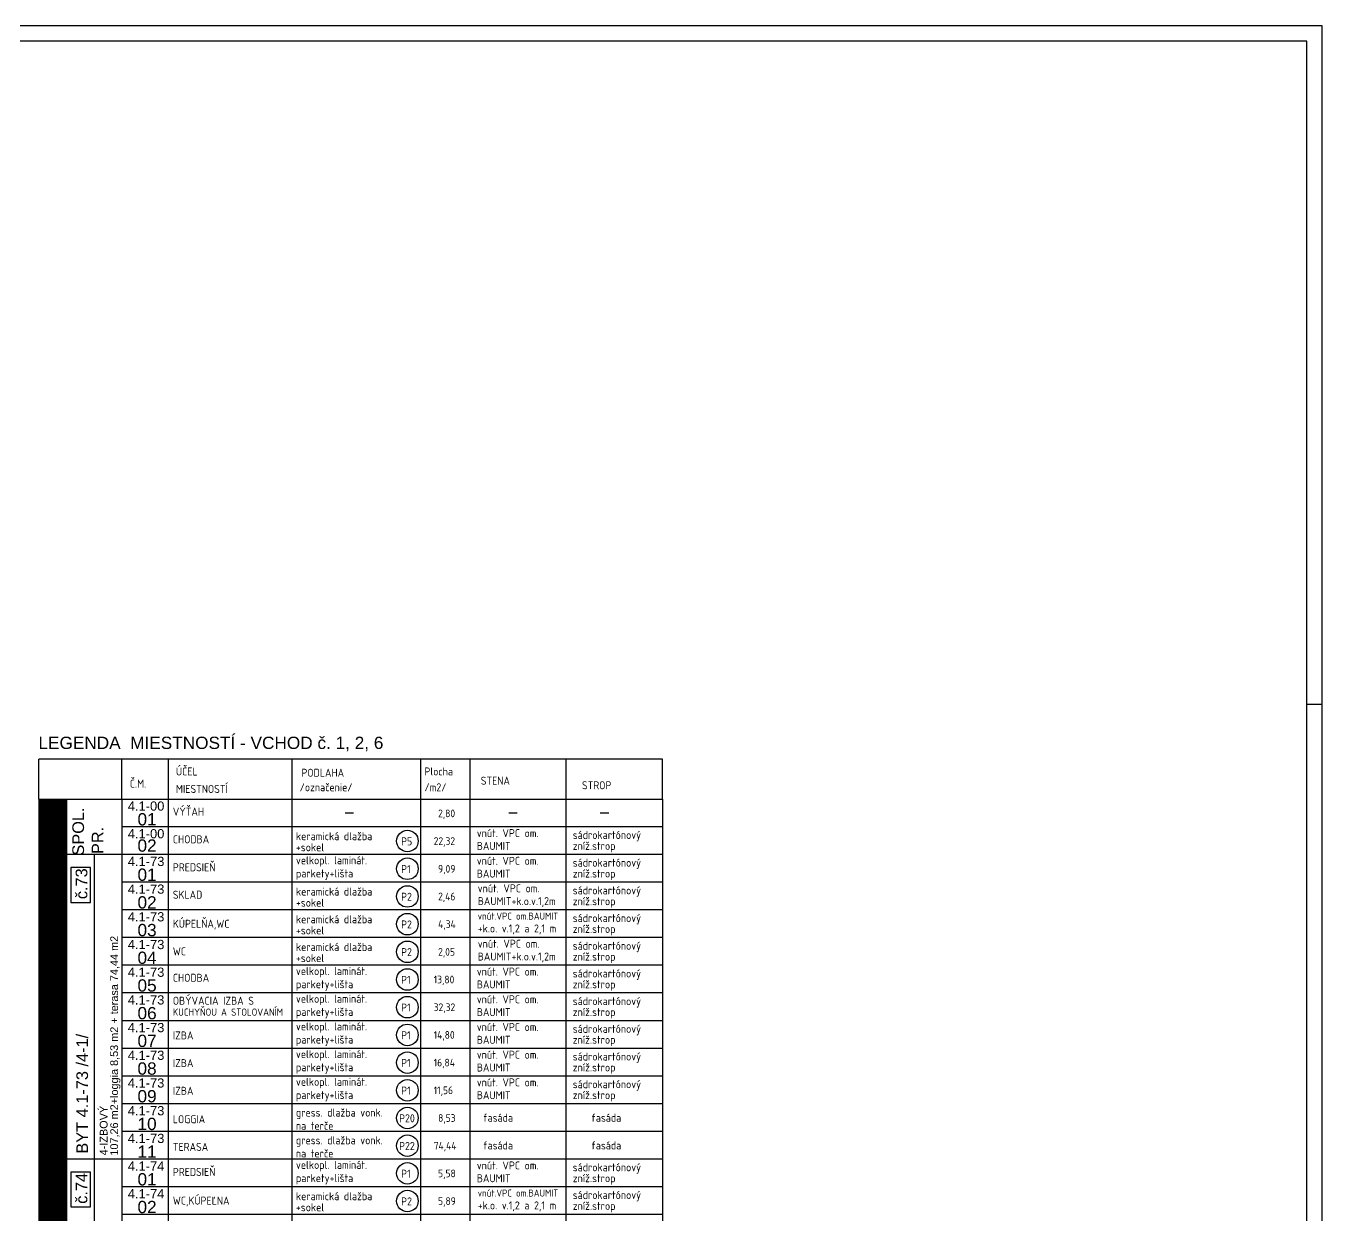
# Model space of a CAD drawing. Extents: x 4511820 to 5180432, y -1526536 to -944957.
# Drawn here: x 5043978 to 5065037, y -1065843 to -1046520 of the extents above; entities that cross this region are included whole.
import ezdxf

# ---------------------------------------------------------------- set-up
doc = ezdxf.new("R2010")
doc.units = 0
doc.header["$MEASUREMENT"] = 0
for name, color, linetype in [('MÚRY', 1, 'CONTINUOUS'), ('TENKÁ', 7, 'CONTINUOUS'), ('ŠRAFY', 82, 'CONTINUOUS')]:
    doc.layers.add(name, color=color, linetype=linetype)
doc.styles.add('ARIAL', font='arial.ttf')
doc.styles.add('Style-Arial', font='arial.ttf')
doc.styles.add('STYLE1', font='isocp.shx')

msp = doc.modelspace()

# ---------------------------------------------------------------- hatches: boundary and pattern name
at = {"layer": 'ŠRAFY'}
h = msp.add_hatch(dxfattribs=at)
h.set_pattern_fill('ANSI31', color=132, scale=150)
h.paths.add_polyline_path([(5044187, -1059083.98), (5044187, -1074833.98), (5044637, -1074833.98), (5044637, -1069883.98), (5044637, -1064933.98), (5044637, -1059983.98), (5044637, -1059083.98)])
h.paths.add_polyline_path([(5044281.769, -1068402.055), (5044281.769, -1066970.575), (5044573.379, -1066970.575), (5044573.379, -1068402.055)], flags=24)

# ---------------------------------------------------------------- linework, layer by layer
at = {"layer": 'MÚRY', "ltscale": 0.25}
for p, q in [((5054319.714, -1058433.98), (5044187, -1058433.98)), ((5044187, -1059083.98), (5044187, -1058433.98)), ((5045537, -1059083.98), (5045537, -1058433.98)), ((5054319.714, -1059083.98), (5054319.714, -1058433.98)), ((5044187, -1059083.98), (5054319.714, -1059083.98)), ((5054319.714, -1059983.98), (5044637, -1059983.98)), ((5054319.714, -1064933.98), (5044637, -1064933.98))]:
    msp.add_line(p, q, dxfattribs=at)
at = {"layer": 'TENKÁ', "color": 7}
for p, q in [((5065037, -1046519.904), (4975746, -1046519.904)), ((5065037, -1087240.742), (5065037, -1046519.904)), ((5064787, -1046769.904), (4975996, -1046769.904)), ((5064787, -1086990.742), (5064787, -1046769.904))]:
    msp.add_line(p, q, dxfattribs=at)
at = {"layer": 'TENKÁ', "ltscale": 0.25}
for p, q in [((5064787, -1057540.742), (5065037, -1057540.742)), ((5048296.88, -1058433.98), (5048296.88, -1074833.98)), ((5050390.188, -1058433.98), (5050390.188, -1074833.98)), ((5051195.393, -1074833.98), (5051195.393, -1058433.98)), ((5052754.225, -1074833.98), (5052754.225, -1058433.98)), ((5044187, -1059083.98), (5044187, -1074833.98)), ((5044637, -1059083.98), (5044637, -1074833.98)), ((5045537, -1059083.98), (5045537, -1074833.98)), ((5054319.714, -1059083.98), (5054319.714, -1074833.98)), ((5045087, -1059983.98), (5045087, -1074833.98)), ((5053684.174, -1060433.98), (5045537, -1060433.98)), ((5054319.714, -1060433.98), (5045537, -1060433.98)), ((5053684.174, -1060883.98), (5045537, -1060883.98)), ((5054319.714, -1060883.98), (5045537, -1060883.98)), ((5053684.174, -1061333.98), (5045537, -1061333.98)), ((5054319.714, -1061333.98), (5045537, -1061333.98)), ((5053684.174, -1061783.98), (5045537, -1061783.98)), ((5054319.714, -1061783.98), (5045537, -1061783.98)), ((5053684.174, -1062233.98), (5045537, -1062233.98)), ((5054319.714, -1062233.98), (5045537, -1062233.98)), ((5054319.714, -1062683.98), (5045537, -1062683.98)), ((5054319.714, -1063133.98), (5045537, -1063133.98)), ((5054319.714, -1063583.98), (5045537, -1063583.98)), ((5053684.174, -1064033.98), (5045537, -1064033.98)), ((5054319.714, -1064033.98), (5045537, -1064033.98)), ((5053684.174, -1064483.98), (5045537, -1064483.98)), ((5054319.714, -1064483.98), (5045537, -1064483.98)), ((5053684.174, -1065383.98), (5045537, -1065383.98)), ((5054319.714, -1065383.98), (5045537, -1065383.98)), ((5053684.174, -1065833.98), (5045537, -1065833.98)), ((5054319.714, -1065833.98), (5045537, -1065833.98))]:
    msp.add_line(p, q, dxfattribs=at)
at = {"layer": 'TENKÁ', "linetype": 'Continuous'}
for p, q in [((5046287, -1058433.98), (5046287, -1074833.98)), ((5054319.714, -1059533.98), (5045537, -1059533.98))]:
    msp.add_line(p, q, dxfattribs=at)
at = {"layer": 'TENKÁ'}
for p, q in [((5049164.714, -1059309.064), (5049302.214, -1059309.064)), ((5051823.714, -1059309.064), (5051961.214, -1059309.064)), ((5053310.714, -1059309.064), (5053448.214, -1059309.064))]:
    msp.add_line(p, q, dxfattribs=at)
for points in [[(5045026.214, -1060196.564), (5044710.214, -1060196.564), (5044710.214, -1060761.064), (5045026.214, -1060761.064)], [(5045026.214, -1065146.564), (5044710.214, -1065146.564), (5044710.214, -1065711.064), (5045026.214, -1065711.064)]]:
    msp.add_lwpolyline(points, close=True, dxfattribs=at)
at = {"layer": 'TENKÁ', "ltscale": 0.25}
for centre in [(5050176.714, -1059765.255), (5050176.714, -1060215.255), (5050176.714, -1060665.255), (5050176.714, -1061115.255), (5050176.714, -1061565.255), (5050176.714, -1062015.255), (5050176.714, -1062465.255), (5050176.714, -1062915.255), (5050176.714, -1063365.255), (5050176.714, -1063815.255), (5050176.714, -1064265.255), (5050176.714, -1064715.255), (5050176.714, -1065165.255), (5050176.714, -1065615.255)]:
    msp.add_circle(centre, 175, dxfattribs=at)

# ---------------------------------------------------------------- texts
at = {"layer": 'MÚRY', "color": 0, "ltscale": 0.25, "style": 'Style-Arial'}
msp.add_text('LEGENDA  MIESTNOSTÍ - VCHOD č. 1, 2, 6  ', height=200, dxfattribs=at).set_placement((5044182.203, -1058269.259))
at = {"layer": 'TENKÁ', "linetype": 'Continuous', "style": 'STYLE1'}
for s, height, p in [('ÚČEL ', 130, (5046416.135, -1058700.2)), ('PODLAHA', 130, (5048455.452, -1058720.219)), ('Plocha', 130, (5050453.09, -1058699.366)), ('Č.M.', 130, (5045666.135, -1058897.763)), ('MIESTNOSTÍ', 130, (5046416.135, -1058983.66)), ('STENA', 130, (5051368.395, -1058849.511)), ('STROP', 130, (5053012.338, -1058923.626)), ('/označenie/', 130, (5048425.958, -1058956.581)), ('/m2/', 130, (5050453.09, -1058956.581)), ('VÝŤAH', 130, (5046365.377, -1059352.178)), ('keramická dlažba', 130, (5048365.45, -1059751.388)), ('CHODBA', 130, (5046365.377, -1059802.178)), ('+sokel', 130, (5048365.45, -1059931.87)), ('PREDSIEŇ', 130, (5046365.377, -1060256.855)), ('SKLAD', 130, (5046365.377, -1060702.178)), ('KÚPELŇA,WC', 130, (5046365.377, -1061174.205)), ('WC', 130, (5046365.377, -1061623.135)), ('CHODBA', 130, (5046365.377, -1062052.178)), ('OBÝVACIA IZBA S ', 130, (5046365.377, -1062424.933)), ('KUCHYŇOU A STOLOVANÍM', 118, (5046365.377, -1062603.933)), ('IZBA', 130, (5046365.377, -1062988.569)), ('IZBA', 130, (5046365.377, -1063438.569)), ('IZBA', 130, (5046365.377, -1063888.569)), ('LOGGIA', 130, (5046365.377, -1064349.933)), ('TERASA', 130, (5046365.377, -1064799.933)), ('PREDSIEŇ', 130, (5046365.377, -1065206.855)), ('WC,KÚPEĽNA', 130, (5046365.377, -1065673.135))]:
    msp.add_text(s, height=height, dxfattribs=at).set_placement(p)
at = {"layer": 'TENKÁ', "lineweight": 40, "ltscale": 0.25, "style": 'ARIAL'}
for s, height, p in [('4.1-00', 150, (5045633.769, -1059271.251)), ('01', 200, (5045791.311, -1059511.751)), ('4.1-00', 150, (5045633.769, -1059721.251)), ('02', 200, (5045791.311, -1059938.251)), ('4.1-73', 150, (5045633.769, -1060171.251)), ('01', 200, (5045791.311, -1060411.751)), ('4.1-73', 150, (5045633.769, -1060621.251)), ('02', 200, (5045791.311, -1060861.751)), ('4.1-73', 150, (5045633.769, -1061071.251)), ('03', 200, (5045791.311, -1061311.751)), ('4.1-73', 150, (5045633.769, -1061521.251)), ('04', 200, (5045791.311, -1061761.751)), ('4.1-73', 150, (5045633.769, -1061971.251)), ('05', 200, (5045791.311, -1062211.751)), ('4.1-73', 150, (5045633.769, -1062421.251)), ('06', 200, (5045791.311, -1062661.751)), ('4.1-73', 150, (5045633.769, -1062871.251)), ('07', 200, (5045791.311, -1063111.751)), ('4.1-73', 150, (5045633.769, -1063321.251)), ('08', 200, (5045791.311, -1063561.751)), ('4.1-73', 150, (5045633.769, -1063771.251)), ('09', 200, (5045791.311, -1064011.751)), ('4.1-73', 150, (5045633.769, -1064221.251)), ('10', 200, (5045791.311, -1064461.751)), ('4.1-73', 150, (5045633.769, -1064671.251)), ('11', 200, (5045791.311, -1064911.751)), ('4.1-74', 150, (5045633.769, -1065121.251)), ('01', 200, (5045791.311, -1065361.751)), ('4.1-74', 150, (5045633.769, -1065571.251)), ('02', 200, (5045791.311, -1065811.751))]:
    msp.add_text(s, height=height, dxfattribs=at).set_placement(p)
at = {"layer": 'TENKÁ', "ltscale": 0.25, "style": 'Style-Arial'}
for s, height, p in [('SPOL.', 190, (5044922.375, -1060001.271)), ('PR.', 190, (5045238.323, -1059976.054)), ('č.73', 190, (5044976.32, -1060709.589)), ('107,26 m2+loggia 8,53 m2 + terasa 74,44 m2', 126.36, (5045475.43, -1064876.91)), ('BYT 4.1-73 /4-1/', 190, (5044987.353, -1064844.855)), ('4-IZBOVÝ ', 126.36, (5045304.43, -1064872.41)), ('č.74', 190, (5044976.32, -1065659.589))]:
    msp.add_text(s, height=height, rotation=90, dxfattribs=at).set_placement(p)
at = {"layer": 'TENKÁ', "ltscale": 0.25, "style": 'STYLE1'}
for s, height, p in [(' 2,80', 125, (5050603.607, -1059378.265)), ('vnút. VPC om.', 130, (5051304.107, -1059701.765)), ('sádrokartónový', 130, (5052862.939, -1059731.643)), ('P5', 130, (5050073.95, -1059835.512)), ('22,32', 125, (5050603.607, -1059828.265)), ('BAUMIT', 130, (5051304.107, -1059909.873)), ('zníž.strop', 130, (5052862.939, -1059908.353)), ('velkopl. laminát.', 130, (5048365.45, -1060142.856)), ('vnút. VPC om.', 130, (5051304.107, -1060151.765)), ('sádrokartónový', 130, (5052862.939, -1060181.643)), ('parkety+lišta', 130, (5048365.45, -1060356.512)), ('P1', 130, (5050073.95, -1060285.512)), (' 9,09', 125, (5050603.607, -1060278.265)), ('BAUMIT', 130, (5051304.107, -1060359.873)), ('zníž.strop', 130, (5052862.939, -1060358.353)), ('vnút. VPC om.', 130, (5051319.141, -1060598.702)), ('sádrokartónový', 130, (5052862.939, -1060631.643)), ('+sokel', 130, (5048365.45, -1060831.87)), ('keramická dlažba', 130, (5048365.45, -1060651.388)), ('P2', 130, (5050073.95, -1060735.512)), (' 2,46', 125, (5050603.607, -1060728.265)), ('BAUMIT+k.o.v.1,2m', 130, (5051319.141, -1060806.81)), ('zníž.strop', 130, (5052862.939, -1060808.353)), ('vnút.VPC om.BAUMIT', 115, (5051319.141, -1061042.395)), ('keramická dlažba', 130, (5048365.45, -1061101.388)), ('P2', 130, (5050073.95, -1061185.512)), (' 4,34', 125, (5050603.607, -1061178.265)), ('+k.o. v.1,2 a 2,1 m', 130, (5051319.141, -1061250.503)), ('sádrokartónový', 130, (5052862.939, -1061081.643)), ('zníž.strop', 130, (5052862.939, -1061258.353)), ('+sokel', 130, (5048365.45, -1061281.87)), ('keramická dlažba', 130, (5048365.45, -1061551.388)), ('P2', 130, (5050073.95, -1061635.512)), (' 2,05', 125, (5050603.607, -1061628.265)), ('vnút. VPC om.', 130, (5051319.141, -1061498.702)), ('sádrokartónový', 130, (5052862.939, -1061531.643)), ('+sokel', 130, (5048365.45, -1061731.87)), ('BAUMIT+k.o.v.1,2m', 130, (5051319.141, -1061706.81)), ('zníž.strop', 130, (5052862.939, -1061708.353)), ('velkopl. laminát.', 130, (5048365.45, -1061942.856)), ('P1', 130, (5050073.95, -1062085.512)), ('13,80', 125, (5050603.607, -1062078.265)), ('vnút. VPC om.', 130, (5051304.107, -1061951.765)), ('sádrokartónový', 130, (5052862.939, -1061981.643)), ('parkety+lišta', 130, (5048365.45, -1062156.512)), ('BAUMIT', 130, (5051304.107, -1062159.873)), ('zníž.strop', 130, (5052862.939, -1062158.353)), ('velkopl. laminát.', 130, (5048365.45, -1062392.856)), ('vnút. VPC om.', 130, (5051304.107, -1062401.765)), ('sádrokartónový', 130, (5052862.939, -1062431.643)), ('parkety+lišta', 130, (5048365.45, -1062606.512)), ('P1', 130, (5050073.95, -1062535.512)), ('32,32', 125, (5050603.607, -1062528.265)), ('BAUMIT', 130, (5051304.107, -1062609.873)), ('zníž.strop', 130, (5052862.939, -1062608.353)), ('velkopl. laminát.', 130, (5048365.45, -1062842.856)), ('vnút. VPC om.', 130, (5051304.107, -1062851.765)), ('sádrokartónový', 130, (5052862.939, -1062881.643)), ('parkety+lišta', 130, (5048365.45, -1063056.512)), ('P1', 130, (5050073.95, -1062985.512)), ('14,80', 125, (5050603.607, -1062978.265)), ('BAUMIT', 130, (5051304.107, -1063059.873)), ('zníž.strop', 130, (5052862.939, -1063058.353)), ('velkopl. laminát.', 130, (5048365.45, -1063292.856)), ('vnút. VPC om.', 130, (5051304.107, -1063301.765)), ('sádrokartónový', 130, (5052862.939, -1063331.643)), ('parkety+lišta', 130, (5048365.45, -1063506.512)), ('P1', 130, (5050073.95, -1063435.512)), ('16,84', 125, (5050603.607, -1063428.265)), ('BAUMIT', 130, (5051304.107, -1063509.873)), ('zníž.strop', 130, (5052862.939, -1063508.353)), ('velkopl. laminát.', 130, (5048365.45, -1063742.856)), ('vnút. VPC om.', 130, (5051304.107, -1063751.765)), ('sádrokartónový', 130, (5052862.939, -1063781.643)), ('parkety+lišta', 130, (5048365.45, -1063956.512)), ('P1', 130, (5050073.95, -1063885.512)), ('11,56', 125, (5050603.607, -1063878.265)), ('BAUMIT', 130, (5051304.107, -1063959.873)), ('zníž.strop', 130, (5052862.939, -1063958.353)), ('gress. dlažba vonk.', 130, (5048365.45, -1064242.856)), ('P20', 130, (5050040.95, -1064335.512)), (' 8,53', 125, (5050603.607, -1064328.265)), ('fasáda', 130, (5051404.107, -1064326.03)), ('fasáda', 130, (5053162.939, -1064326.03)), ('na terče', 130, (5048365.45, -1064456.512)), ('gress. dlažba vonk.', 130, (5048365.45, -1064692.856)), ('P22', 130, (5050040.95, -1064785.512)), ('74,44', 125, (5050603.607, -1064778.265)), ('fasáda', 130, (5051404.107, -1064776.03)), ('fasáda', 130, (5053162.939, -1064776.03)), ('na terče', 130, (5048365.45, -1064906.512)), ('velkopl. laminát.', 130, (5048365.45, -1065092.856)), ('P1', 130, (5050073.95, -1065235.512)), (' 5,58', 125, (5050603.607, -1065228.265)), ('vnút. VPC om.', 130, (5051304.107, -1065101.765)), ('sádrokartónový', 130, (5052862.939, -1065131.643)), ('parkety+lišta', 130, (5048365.45, -1065306.512)), ('BAUMIT', 130, (5051304.107, -1065309.873)), ('zníž.strop', 130, (5052862.939, -1065308.353)), ('keramická dlažba', 130, (5048365.45, -1065601.388)), ('P2', 130, (5050073.95, -1065685.512)), (' 5,89', 125, (5050603.607, -1065678.265)), ('vnút.VPC om.BAUMIT', 115, (5051319.141, -1065542.395)), ('sádrokartónový', 130, (5052862.939, -1065581.643)), ('+sokel', 130, (5048365.45, -1065781.87)), ('+k.o. v.1,2 a 2,1 m', 130, (5051319.141, -1065750.503)), ('zníž.strop', 130, (5052862.939, -1065758.353))]:
    msp.add_text(s, height=height, dxfattribs=at).set_placement(p)

doc.saveas('drawing.dxf')
